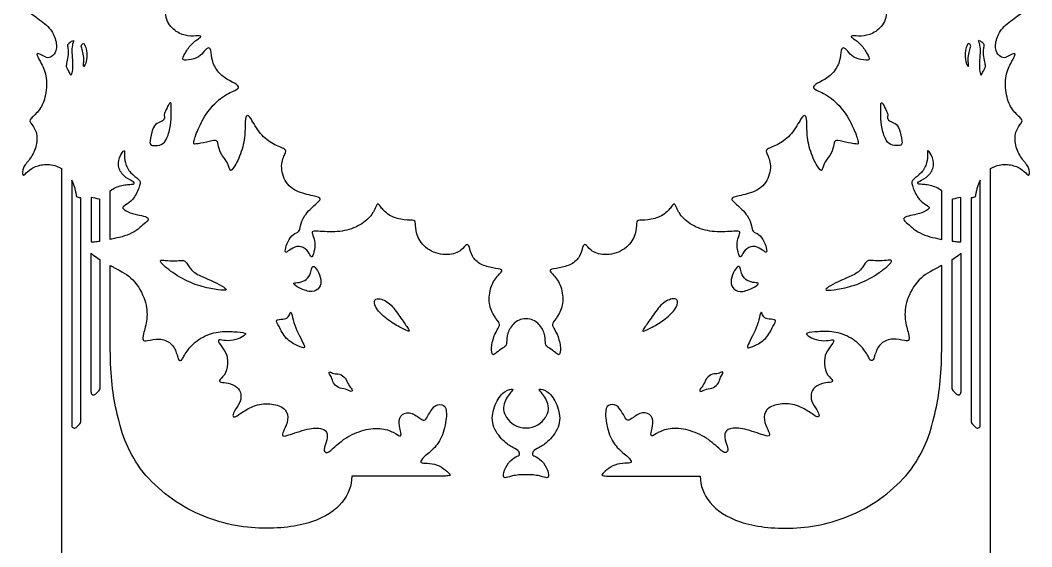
# Model space of a CAD drawing. Header units: millimetres. Extents: x -137 to 152, y -181 to 177.
# Drawn here: x 42.9 to 140.5, y 68.9 to 119.7 of the extents above; entities that cross this region are included whole.
import ezdxf

# ---------------------------------------------------------------- set-up
doc = ezdxf.new("R2010")
doc.units = ezdxf.units.MM
doc.header["$MEASUREMENT"] = 0
doc.layers.add('Layer 03', color=5, linetype='Continuous')

msp = doc.modelspace()

# ---------------------------------------------------------------- linework, layer by layer
at = {"layer": 'Layer 03'}
for p, q in [((46.891, 105.37), (46.891, 5.368)), ((136.537, 5.368), (136.537, 105.37)), ((47.891, 104.26), (47.891, 80.57)), ((135.537, 80.57), (135.537, 104.26)), ((48.744, 80.923), (48.744, 102.547)), ((49.744, 102.586), (49.744, 98.297)), ((51.597, 98.547), (51.597, 103.223)), ((131.831, 98.547), (131.831, 103.223)), ((133.684, 98.297), (133.684, 102.586)), ((134.684, 102.547), (134.684, 80.923)), ((50.597, 98.38), (50.597, 102.403)), ((132.831, 102.403), (132.831, 98.38)), ((49.744, 83.78), (49.744, 97.199)), ((133.684, 97.199), (133.684, 83.78)), ((50.597, 96.606), (50.597, 84.133)), ((51.597, 88.375), (51.597, 96.029)), ((131.831, 88.375), (131.831, 96.029)), ((132.831, 84.133), (132.831, 96.606)), ((50.524, 83.956), (50.171, 83.603)), ((133.257, 83.603), (132.904, 83.956)), ((48.318, 80.393), (48.671, 80.746)), ((134.757, 80.746), (135.11, 80.393)), ((82.557, 75.679), (74.906, 75.679)), ((100.871, 75.679), (108.522, 75.679))]:
    msp.add_line(p, q, dxfattribs=at)
for centre, start, end in [((50.347, 84.133), 315, 360), ((133.081, 84.133), 180, 225), ((49.994, 83.78), 180, 315), ((133.434, 83.78), 225, 360), ((48.141, 80.57), 180, 315), ((48.494, 80.923), 315, 0), ((134.934, 80.923), 180, 225), ((135.287, 80.57), 225, 360)]:
    msp.add_arc(centre, 0.25, start, end, dxfattribs=at)
for points in [[(91.714, 90.866), (91.183, 90.866), (90.489, 90.543), (89.874, 89.455), (89.847, 88.512), (89.782, 88.197), (89.14, 87.87), (88.602, 87.372), (88.432, 87.398), (88.34, 88.276), (88.698, 89.457), (89.17, 90.173), (89.203, 90.499), (88.454, 91.264), (88.032, 92.719), (88.412, 94.436), (89.32, 95.36), (89.535, 95.641), (88.56, 95.756), (87.289, 96.07), (86.437, 96.886), (86.268, 97.886), (85.972, 98.196), (85.592, 97.478), (84.239, 96.9), (82.239, 97.365), (81.142, 98.753), (81.028, 100.052), (81.066, 100.434), (80.034, 100.358), (78.518, 100.74), (77.691, 101.632), (77.41, 102.128), (77.232, 101.67), (76.646, 100.536), (75.131, 99.543), (73.301, 99.182), (71.183, 99.39), (70.979, 99.27), (71.315, 98.622), (71.399, 97.819), (71.123, 96.824), (70.967, 96.788), (70.631, 97.567), (69.816, 97.987), (68.989, 97.627), (68.533, 97.195), (68.425, 97.435), (68.713, 98.382), (69.262, 99.099), (69.887, 99.261), (69.925, 99.786), (70.201, 100.797), (71.538, 102.088), (71.969, 102.408), (71.686, 102.679), (69.914, 102.95), (68.413, 103.885), (67.971, 105.753), (68.517, 106.919), (68.639, 107.235), (67.315, 107.684), (66.063, 108.608), (65.066, 110.452), (64.764, 110.585), (64.571, 110.066), (64.643, 108.665), (64.257, 106.757), (63.327, 105.127), (63.134, 105.163), (62.904, 106.093), (62.192, 106.818), (61.999, 107.796), (61.902, 108.206), (60.912, 107.929), (59.704, 107.699), (59.572, 107.784), (60.006, 109.112), (60.888, 110.875), (62.445, 112.457), (63.946, 113.019), (64.088, 113.351), (63.115, 113.85), (62.094, 114.479), (61.369, 115.702), (61.346, 116.972), (61.025, 117.127), (60.55, 116.569), (60.063, 116.011), (58.722, 115.785), (58.508, 115.928), (58.852, 116.616), (59.577, 117.631), (60.34, 118.006), (60.375, 118.264), (59.378, 118.1), (58.263, 118.346), (57.078, 119.262), (56.738, 121.06), (57.364, 122.417), (58.66, 123.31), (60.133, 123.252), (60.377, 123.449), (59.762, 123.751), (58.811, 124.574), (58.763, 126.063), (59.416, 126.968), (59.851, 127.323), (59.416, 127.38), (58.476, 127.621), (57.815, 128.69), (57.826, 130.436), (58.616, 131.682), (60.078, 132.079), (60.985, 132.011), (60.996, 132.158), (60.316, 132.804), (60.159, 133.733), (60.909, 134.383), (61.974, 134.371), (62.288, 134.383), (62.041, 134.752), (61.145, 135.369), (60.64, 136.68), (60.985, 138.138), (61.451, 138.78), (61.074, 138.78), (60.189, 139.056), (59.613, 139.976), (59.757, 140.874), (59.668, 141.095), (59.036, 140.575), (58.604, 139.367), (57.507, 138.336), (56.598, 137.948), (56.377, 138.103), (56.898, 138.923), (57.097, 139.566), (56.86, 139.788), (56.142, 139.134), (55.229, 138.602), (54.188, 138.868), (54.044, 139.123), (54.564, 139.101), (55.24, 139.267), (55.917, 139.746), (56.326, 140.366), (56.257, 140.81), (55.864, 141.308), (55.473, 141.962), (55.852, 142.061), (56.871, 142.006), (57.392, 141.219), (57.802, 141.12), (57.691, 142.139), (58.101, 142.859), (58.334, 143.003), (58.4, 142.316), (58.4, 141.275), (58.644, 141.219), (59.405, 141.956), (60.483, 142.241), (61.38, 141.825), (61.818, 140.917), (62.157, 140.906), (62.321, 141.737), (62.89, 142.58), (63.821, 142.81), (64.007, 142.952), (63.668, 143.696), (63.116, 144.527), (63.279, 144.668), (63.711, 144.127), (64.62, 144.084), (65.431, 144.679), (65.788, 145.912), (65.312, 146.896), (64.36, 147.329), (63.343, 147.188), (63.127, 147.242), (64.003, 147.718), (64.945, 147.773), (66.008, 148.21), (66.456, 149.05), (66.288, 149.7), (66.22, 149.89), (66.904, 149.532), (67.397, 148.468), (67.453, 147.179), (67.677, 147.168), (67.934, 147.908), (68.304, 148.793), (69.2, 149.857), (70.108, 150.17), (70.13, 150.45), (69.278, 151.545), (68.871, 152.965), (68.937, 154.606), (69.201, 154.628), (69.818, 154.056), (70.402, 153.197), (70.688, 153.153), (70.666, 153.648), (70.688, 154.838), (71.204, 155.853), (72.123, 156.805), (72.22, 157.129), (71.583, 157.064), (70.588, 156.902), (69.788, 157.507), (69.712, 158.61), (70.123, 159.259), (70.329, 159.27), (70.447, 158.253), (71.507, 157.691), (72.501, 157.767), (73.215, 158.534), (73.474, 158.632), (73.853, 158.297), (74.903, 157.968), (75.995, 158.343), (76.584, 159.403), (76.658, 160.377), (76.701, 160.548), (77.761, 160.462), (78.296, 159.531), (78.51, 158.803), (78.767, 158.964), (78.96, 159.938), (79.452, 160.794), (80.28, 161.343), (81.115, 161.691), (81.062, 161.945), (80.122, 161.977), (79.393, 162.367), (78.812, 163.107), (78.802, 163.329), (79.594, 163.054), (80.523, 162.991), (81.358, 163.508), (81.542, 164.598), (81.269, 165.309), (81.071, 165.55), (81.751, 165.676), (83.091, 165.55), (83.834, 164.765), (83.917, 163.635), (83.802, 162.787), (84.273, 162.777), (84.629, 163.384), (85.52, 163.849), (86.794, 163.461), (87.243, 163.115), (87.457, 163.482), (88.079, 163.941), (89.139, 164.012), (89.985, 163.635), (90.179, 163.9), (89.832, 165.235), (90.639, 166.434), (91.147, 167.04), (91.714, 167.04)], [(91.714, 167.04), (92.281, 167.04), (92.789, 166.434), (93.596, 165.235), (93.25, 163.9), (93.443, 163.635), (94.289, 164.012), (95.35, 163.941), (95.971, 163.482), (96.185, 163.115), (96.634, 163.461), (97.908, 163.849), (98.799, 163.384), (99.155, 162.777), (99.626, 162.787), (99.511, 163.635), (99.594, 164.765), (100.338, 165.55), (101.677, 165.676), (102.357, 165.55), (102.159, 165.309), (101.887, 164.598), (102.07, 163.508), (102.905, 162.991), (103.834, 163.054), (104.627, 163.329), (104.616, 163.107), (104.035, 162.367), (103.306, 161.977), (102.366, 161.945), (102.313, 161.691), (103.148, 161.343), (103.976, 160.794), (104.469, 159.938), (104.661, 158.964), (104.918, 158.803), (105.132, 159.531), (105.667, 160.462), (106.727, 160.548), (106.77, 160.377), (106.845, 159.403), (107.433, 158.343), (108.525, 157.968), (109.575, 158.297), (109.954, 158.632), (110.213, 158.534), (110.927, 157.767), (111.921, 157.691), (112.981, 158.253), (113.1, 159.27), (113.305, 159.259), (113.716, 158.61), (113.64, 157.507), (112.84, 156.902), (111.846, 157.064), (111.208, 157.129), (111.305, 156.805), (112.224, 155.853), (112.74, 154.838), (112.762, 153.648), (112.74, 153.153), (113.027, 153.197), (113.61, 154.056), (114.227, 154.628), (114.491, 154.606), (114.557, 152.965), (114.15, 151.545), (113.298, 150.45), (113.321, 150.17), (114.228, 149.857), (115.124, 148.793), (115.494, 147.908), (115.751, 147.168), (115.975, 147.179), (116.031, 148.468), (116.524, 149.532), (117.208, 149.89), (117.14, 149.7), (116.972, 149.05), (117.42, 148.21), (118.484, 147.773), (119.425, 147.718), (120.301, 147.242), (120.085, 147.188), (119.068, 147.329), (118.116, 146.896), (117.64, 145.912), (117.997, 144.679), (118.808, 144.084), (119.717, 144.127), (120.15, 144.668), (120.312, 144.527), (119.761, 143.696), (119.421, 142.952), (119.607, 142.81), (120.538, 142.58), (121.107, 141.737), (121.271, 140.906), (121.61, 140.917), (122.048, 141.825), (122.945, 142.241), (124.023, 141.956), (124.784, 141.219), (125.028, 141.275), (125.028, 142.316), (125.094, 143.003), (125.327, 142.859), (125.737, 142.139), (125.626, 141.12), (126.036, 141.219), (126.557, 142.006), (127.576, 142.061), (127.955, 141.962), (127.564, 141.308), (127.171, 140.81), (127.102, 140.366), (127.511, 139.746), (128.188, 139.267), (128.864, 139.101), (129.385, 139.123), (129.24, 138.868), (128.199, 138.602), (127.286, 139.134), (126.568, 139.788), (126.331, 139.566), (126.53, 138.923), (127.051, 138.103), (126.83, 137.948), (125.921, 138.336), (124.824, 139.367), (124.392, 140.575), (123.76, 141.095), (123.671, 140.874), (123.815, 139.976), (123.239, 139.056), (122.354, 138.78), (121.977, 138.78), (122.443, 138.138), (122.788, 136.68), (122.283, 135.369), (121.387, 134.752), (121.14, 134.383), (121.454, 134.371), (122.519, 134.383), (123.27, 133.733), (123.112, 132.804), (122.432, 132.158), (122.443, 132.011), (123.35, 132.079), (124.812, 131.682), (125.602, 130.436), (125.613, 128.69), (124.952, 127.621), (124.012, 127.38), (123.577, 127.323), (124.012, 126.968), (124.665, 126.063), (124.617, 124.574), (123.666, 123.751), (123.051, 123.449), (123.295, 123.252), (124.768, 123.31), (126.064, 122.417), (126.69, 121.06), (126.35, 119.262), (125.165, 118.346), (124.05, 118.1), (123.053, 118.264), (123.088, 118.006), (123.851, 117.631), (124.576, 116.616), (124.92, 115.928), (124.706, 115.785), (123.365, 116.011), (122.878, 116.569), (122.403, 117.127), (122.082, 116.972), (122.059, 115.702), (121.334, 114.479), (120.313, 113.85), (119.34, 113.351), (119.482, 113.019), (120.983, 112.457), (122.54, 110.875), (123.422, 109.112), (123.856, 107.784), (123.724, 107.699), (122.516, 107.929), (121.526, 108.206), (121.429, 107.796), (121.236, 106.818), (120.524, 106.093), (120.294, 105.163), (120.101, 105.127), (119.171, 106.757), (118.785, 108.665), (118.857, 110.066), (118.664, 110.585), (118.362, 110.452), (117.365, 108.608), (116.113, 107.684), (114.789, 107.235), (114.911, 106.919), (115.457, 105.753), (115.016, 103.885), (113.514, 102.95), (111.742, 102.679), (111.459, 102.408), (111.89, 102.088), (113.227, 100.797), (113.503, 99.786), (113.541, 99.261), (114.166, 99.099), (114.715, 98.382), (115.003, 97.435), (114.895, 97.195), (114.439, 97.627), (113.612, 97.987), (112.797, 97.567), (112.461, 96.788), (112.305, 96.824), (112.029, 97.819), (112.113, 98.622), (112.449, 99.27), (112.245, 99.39), (110.127, 99.182), (108.297, 99.543), (106.782, 100.536), (106.196, 101.67), (106.018, 102.128), (105.737, 101.632), (104.91, 100.74), (103.394, 100.358), (102.362, 100.434), (102.401, 100.052), (102.286, 98.753), (101.189, 97.365), (99.189, 96.9), (97.836, 97.478), (97.456, 98.196), (97.16, 97.886), (96.991, 96.886), (96.139, 96.07), (94.868, 95.756), (93.894, 95.641), (94.108, 95.36), (95.016, 94.436), (95.396, 92.719), (94.974, 91.264), (94.225, 90.499), (94.258, 90.173), (94.73, 89.457), (95.088, 88.276), (94.996, 87.398), (94.826, 87.372), (94.288, 87.87), (93.646, 88.197), (93.581, 88.512), (93.555, 89.455), (92.939, 90.543), (92.245, 90.866), (91.714, 90.866)], [(47.562, 116.835), (47.576, 116.659), (47.558, 116.202), (47.405, 115.463), (47.352, 115.197), (47.491, 114.951), (47.737, 114.516), (47.764, 114.337), (47.891, 114.489), (47.993, 115.336), (47.891, 116.362), (47.891, 117.182), (48.037, 117.599), (48.085, 117.773), (47.891, 117.692), (47.535, 117.462), (47.478, 117.258), (47.549, 117.011), (47.562, 116.835)], [(48.882, 116.861), (48.934, 116.686), (49.057, 116.253), (49.053, 115.634), (48.967, 115.203), (49.103, 115.203), (49.36, 115.861), (49.344, 116.836), (49.109, 117.351), (49.027, 117.508), (48.744, 117.303), (48.83, 117.036), (48.882, 116.861)], [(134.546, 116.861), (134.494, 116.686), (134.371, 116.253), (134.375, 115.634), (134.461, 115.203), (134.325, 115.203), (134.068, 115.861), (134.084, 116.836), (134.319, 117.351), (134.401, 117.508), (134.684, 117.303), (134.598, 117.036), (134.546, 116.861)], [(135.866, 116.835), (135.852, 116.659), (135.87, 116.202), (136.023, 115.463), (136.077, 115.197), (135.937, 114.951), (135.691, 114.516), (135.664, 114.337), (135.537, 114.489), (135.435, 115.336), (135.537, 116.362), (135.537, 117.182), (135.392, 117.599), (135.343, 117.773), (135.537, 117.692), (135.893, 117.462), (135.95, 117.258), (135.879, 117.011), (135.866, 116.835)], [(57.474, 110.702), (57.467, 110.361), (57.465, 109.604), (57.103, 108.208), (56.544, 107.593), (55.764, 107.596), (55.299, 107.64), (55.614, 108.984), (55.891, 109.736), (56.583, 109.882), (56.893, 110.22), (56.743, 110.556), (56.952, 111.025), (57.375, 111.856), (57.509, 111.651), (57.481, 111.044), (57.474, 110.702)], [(125.954, 110.702), (125.962, 110.361), (125.963, 109.604), (126.325, 108.208), (126.884, 107.593), (127.664, 107.596), (128.129, 107.64), (127.814, 108.984), (127.537, 109.736), (126.845, 109.882), (126.535, 110.22), (126.685, 110.556), (126.476, 111.025), (126.053, 111.856), (125.919, 111.651), (125.947, 111.044), (125.954, 110.702)], [(60.891, 94.77), (60.519, 94.926), (59.643, 95.271), (59.027, 96.164), (58.727, 96.586), (58.066, 96.459), (57.094, 96.486), (56.383, 96.589), (56.393, 96.294), (57.986, 94.983), (60.118, 94.005), (61.724, 93.712), (62.849, 93.571), (62.807, 93.797), (61.874, 94.332), (61.263, 94.613), (60.891, 94.77)], [(70.908, 95.278), (70.832, 95.077), (70.577, 94.609), (69.805, 94.352), (69.175, 94.362), (69.444, 94.036), (70.897, 93.362), (71.69, 93.672), (72.035, 94.401), (71.717, 95.381), (71.22, 96.073), (71.033, 95.816), (70.984, 95.479), (70.908, 95.278)], [(112.52, 95.278), (112.596, 95.077), (112.851, 94.609), (113.623, 94.352), (114.253, 94.362), (113.984, 94.036), (112.532, 93.362), (111.738, 93.672), (111.393, 94.401), (111.711, 95.381), (112.208, 96.073), (112.395, 95.816), (112.444, 95.479), (112.52, 95.278)], [(122.537, 94.77), (122.909, 94.926), (123.785, 95.271), (124.401, 96.164), (124.701, 96.586), (125.362, 96.459), (126.334, 96.486), (127.045, 96.589), (127.035, 96.294), (125.443, 94.983), (123.31, 94.005), (121.704, 93.712), (120.579, 93.571), (120.621, 93.797), (121.554, 94.332), (122.165, 94.613), (122.537, 94.77)], [(79.533, 91.103), (79.236, 91.531), (78.593, 92.457), (77.411, 92.943), (76.993, 92.67), (77.211, 91.792), (78.408, 90.692), (79.764, 89.947), (80.544, 89.55), (80.38, 89.891), (79.831, 90.676), (79.533, 91.103)], [(103.895, 91.103), (104.192, 91.531), (104.835, 92.457), (106.018, 92.943), (106.435, 92.67), (106.218, 91.792), (105.02, 90.692), (103.664, 89.947), (102.884, 89.55), (103.048, 89.891), (103.597, 90.676), (103.895, 91.103)], [(69.729, 89.49), (69.57, 89.826), (69.283, 90.506), (69.089, 91.557), (68.939, 91.514), (68.858, 91.012), (68.283, 90.808), (67.453, 90.834), (67.841, 90.251), (68.497, 88.877), (69.802, 88.19), (70.466, 87.942), (70.237, 88.494), (69.888, 89.155), (69.729, 89.49)], [(113.699, 89.49), (113.858, 89.826), (114.145, 90.506), (114.34, 91.557), (114.489, 91.514), (114.57, 91.012), (115.145, 90.808), (115.975, 90.834), (115.587, 90.251), (114.931, 88.877), (113.626, 88.19), (112.962, 87.942), (113.191, 88.494), (113.54, 89.155), (113.699, 89.49)], [(74.906, 75.679), (74.906, 74.794), (74.248, 73.029), (71.447, 71.073), (66.096, 70.344), (59.779, 71.596), (53.847, 76.192), (51.967, 82.105), (51.597, 85.703), (51.597, 88.375)], [(108.522, 75.679), (108.522, 74.794), (109.18, 73.029), (111.981, 71.073), (117.332, 70.344), (123.649, 71.596), (129.581, 76.192), (131.461, 82.105), (131.831, 85.703), (131.831, 88.375)], [(74.571, 84.559), (74.457, 84.751), (74.329, 85.194), (73.709, 85.608), (73.133, 85.534), (72.745, 85.834), (72.645, 85.625), (72.968, 85.274), (73.086, 84.669), (73.584, 84.174), (74.309, 84.125), (74.924, 83.767), (75.013, 84.042), (74.685, 84.367), (74.571, 84.559)], [(108.857, 84.559), (108.971, 84.751), (109.099, 85.194), (109.719, 85.608), (110.295, 85.534), (110.683, 85.834), (110.783, 85.625), (110.461, 85.274), (110.342, 84.669), (109.844, 84.174), (109.119, 84.125), (108.504, 83.767), (108.415, 84.042), (108.743, 84.367), (108.857, 84.559)], [(91.714, 75.832), (90.987, 75.832), (90.214, 75.694), (89.644, 75.453), (89.466, 75.695), (89.801, 76.835), (90.623, 77.553), (91.134, 77.681), (91.103, 78.064), (90.499, 78.43), (89.535, 78.971), (88.307, 80.61), (88.553, 82.422), (89.459, 83.895), (90.422, 84.146), (90.519, 84.034), (89.482, 82.922), (89.505, 81.31), (90.856, 80.342), (91.714, 80.342)], [(91.714, 80.342), (92.572, 80.342), (93.923, 81.31), (93.946, 82.922), (92.909, 84.034), (93.006, 84.146), (93.97, 83.895), (94.875, 82.422), (95.122, 80.61), (93.893, 78.971), (92.929, 78.43), (92.325, 78.064), (92.294, 77.681), (92.805, 77.553), (93.627, 76.835), (93.963, 75.695), (93.784, 75.453), (93.214, 75.694), (92.441, 75.832), (91.714, 75.832)]]:
    msp.add_open_spline(points, degree=3, dxfattribs=at)
for points, knots in [([(46.891, 141.089), (46.725, 140.876), (46.245, 140.458), (46.293, 140.302), (46.685, 139.72), (46.635, 139.479), (46.141, 139.049), (45.446, 138.973), (45.638, 138.759), (46.194, 138.188), (46.891, 137.93), (46.559, 136.758), (46.574, 135.344), (46.544, 134.34), (45.463, 133.29), (45.053, 132.21), (44.368, 131.647), (43.684, 131.449), (43.79, 130.932), (44.517, 129.182), (44.101, 126.485), (43.053, 125.391), (42.837, 125.16), (43.608, 124.143), (43.923, 123.008), (43.702, 121.423), (43.424, 120.69), (43.764, 120.443), (45.431, 119.335), (46.257, 118.291), (46.52, 116.901), (46.07, 116.223), (45.57, 115.994), (45.087, 116.299), (44.502, 116.579), (44.502, 116.291), (44.901, 115.63), (45.552, 114.229), (45.383, 112.152), (44.708, 110.87), (43.773, 110.095), (43.823, 109.856), (44.58, 109.011), (44.503, 107.372), (43.826, 106.235), (43.082, 105.438), (43.126, 104.64), (43.301, 104.749), (43.946, 105.427), (45.071, 105.831), (46.113, 105.764), (46.732, 105.467), (46.891, 105.37)], [751.861411, 751.861411, 751.861411, 751.861411, 752.765831, 753.832988, 754.900145, 755.967301, 757.034458, 758.101615, 759.168772, 760.235929, 761.303086, 762.370243, 763.4374, 764.504557, 765.571714, 766.638871, 767.706028, 768.773185, 769.840342, 770.907499, 771.974656, 773.041813, 774.10897, 775.176127, 776.243284, 777.31044, 778.377597, 779.444754, 780.511911, 781.579068, 782.646225, 783.713382, 784.780539, 785.847696, 786.914853, 787.98201, 789.049167, 790.116324, 791.183481, 792.250638, 793.317795, 794.384952, 795.452109, 796.519266, 797.586423, 798.653579, 799.720736, 800.787893, 801.85505, 802.922207, 803.989364, 804.376385, 804.376385, 804.376385, 804.376385]), ([(136.537, 105.37), (136.696, 105.467), (137.315, 105.764), (138.357, 105.831), (139.482, 105.427), (140.127, 104.749), (140.302, 104.64), (140.346, 105.438), (139.603, 106.235), (138.925, 107.372), (138.849, 109.011), (139.605, 109.856), (139.655, 110.095), (138.72, 110.87), (138.045, 112.152), (137.876, 114.229), (138.527, 115.63), (138.926, 116.291), (138.926, 116.579), (138.341, 116.299), (137.858, 115.994), (137.358, 116.223), (136.908, 116.901), (137.171, 118.291), (137.997, 119.335), (139.664, 120.443), (140.004, 120.69), (139.726, 121.423), (139.505, 123.008), (139.82, 124.143), (140.591, 125.16), (140.375, 125.391), (139.327, 126.485), (138.911, 129.182), (139.638, 130.932), (139.745, 131.449), (139.06, 131.647), (138.375, 132.21), (137.965, 133.29), (136.885, 134.34), (136.854, 135.344), (136.869, 136.758), (136.537, 137.93), (137.234, 138.188), (137.79, 138.759), (137.983, 138.973), (137.287, 139.049), (136.793, 139.479), (136.743, 139.72), (137.135, 140.302), (137.183, 140.458), (136.703, 140.876), (136.537, 141.089)], [445.439288, 445.439288, 445.439288, 445.439288, 445.826308, 446.893465, 447.960622, 449.027779, 450.094936, 451.162093, 452.22925, 453.296407, 454.363564, 455.430721, 456.497878, 457.565035, 458.632192, 459.699349, 460.766506, 461.833663, 462.90082, 463.967976, 465.035133, 466.10229, 467.169447, 468.236604, 469.303761, 470.370918, 471.438075, 472.505232, 473.572389, 474.639546, 475.706703, 476.77386, 477.841017, 478.908174, 479.975331, 481.042488, 482.109645, 483.176802, 484.243959, 485.311115, 486.378272, 487.445429, 488.512586, 489.579743, 490.6469, 491.714057, 492.781214, 493.848371, 494.915528, 495.982685, 497.049842, 497.954262, 497.954262, 497.954262, 497.954262]), ([(51.597, 103.223), (51.748, 103.341), (52.259, 103.67), (53.374, 103.873), (54.011, 103.86), (53.861, 104.146), (52.81, 104.606), (52.265, 105.647), (52.544, 106.715), (53.007, 107.239), (52.97, 106.874), (52.97, 105.948), (53.482, 104.924), (54.494, 104.291), (54.53, 103.925), (53.957, 102.499), (53.226, 101.927), (52.666, 101.647), (53.019, 101.318), (54.007, 100.912), (54.866, 100.838), (55.382, 100.531), (55.185, 100.347), (53.798, 99.021), (52.332, 98.689), (51.649, 98.557), (51.597, 98.547)], [240.606034, 240.606034, 240.606034, 240.606034, 241.15909, 242.226247, 243.293404, 244.360561, 245.427718, 246.494875, 247.562032, 248.629188, 249.696345, 250.763502, 251.830659, 252.897816, 253.964973, 255.03213, 256.099287, 257.166444, 258.233601, 259.300758, 260.367915, 261.435072, 262.502229, 263.569386, 264.636543, 264.725, 264.725, 264.725, 264.725]), ([(131.831, 103.223), (131.68, 103.341), (131.169, 103.67), (130.054, 103.873), (129.417, 103.86), (129.567, 104.146), (130.618, 104.606), (131.163, 105.647), (130.884, 106.715), (130.421, 107.239), (130.458, 106.874), (130.458, 105.948), (129.946, 104.924), (128.935, 104.291), (128.898, 103.925), (129.471, 102.499), (130.202, 101.927), (130.762, 101.647), (130.409, 101.318), (129.421, 100.912), (128.562, 100.838), (128.046, 100.531), (128.243, 100.347), (129.63, 99.021), (131.096, 98.689), (131.779, 98.557), (131.831, 98.547)], [240.606034, 240.606034, 240.606034, 240.606034, 241.15909, 242.226247, 243.293404, 244.360561, 245.427718, 246.494875, 247.562032, 248.629188, 249.696345, 250.763502, 251.830659, 252.897816, 253.964973, 255.03213, 256.099287, 257.166444, 258.233601, 259.300758, 260.367915, 261.435072, 262.502229, 263.569386, 264.636543, 264.725, 264.725, 264.725, 264.725]), ([(48.744, 102.547), (48.571, 102.543), (48.304, 102.621), (48.358, 102.964), (48.074, 103.893), (47.891, 104.26)], [-157.529692, -157.529692, -157.529692, -157.529692, -156.549572, -155.482415, -154.717796, -154.717796, -154.717796, -154.717796]), ([(135.537, 104.26), (135.354, 103.893), (135.07, 102.964), (135.124, 102.621), (134.857, 102.543), (134.684, 102.547)], [152.093701, 152.093701, 152.093701, 152.093701, 152.85832, 153.925477, 154.905597, 154.905597, 154.905597, 154.905597]), ([(50.597, 102.403), (50.569, 102.411), (50.368, 102.463), (50.019, 102.55), (49.744, 102.586)], [74.99878, 74.99878, 74.99878, 74.99878, 75.159343, 76.023881, 76.023881, 76.023881, 76.023881]), ([(133.684, 102.586), (133.409, 102.55), (133.06, 102.463), (132.859, 102.411), (132.831, 102.403)], [228.278548, 228.278548, 228.278548, 228.278548, 229.143087, 229.30365, 229.30365, 229.30365, 229.30365]), ([(49.744, 98.297), (49.851, 98.303), (50.113, 98.32), (50.417, 98.356), (50.597, 98.38)], [70.3221442, 70.3221442, 70.3221442, 70.3221442, 70.6114756, 70.9758701, 70.9758701, 70.9758701, 70.9758701]), ([(132.831, 98.38), (133.011, 98.356), (133.315, 98.32), (133.577, 98.303), (133.684, 98.297)], [223.3363971, 223.3363971, 223.3363971, 223.3363971, 223.7007917, 223.9901231, 223.9901231, 223.9901231, 223.9901231]), ([(49.744, 97.199), (49.814, 97.141), (50.055, 96.953), (50.367, 96.748), (50.597, 96.606)], [267.6647856, 267.6647856, 267.6647856, 267.6647856, 267.8400279, 268.2169122, 268.2169122, 268.2169122, 268.2169122]), ([(132.831, 96.606), (133.061, 96.748), (133.373, 96.953), (133.614, 97.141), (133.684, 97.199)], [88.6084614, 88.6084614, 88.6084614, 88.6084614, 88.9853456, 89.1605879, 89.1605879, 89.1605879, 89.1605879]), ([(51.597, 96.029), (51.717, 95.964), (52.545, 95.515), (53.889, 94.836), (55.104, 92.627), (55.215, 90.801), (54.736, 89.303), (54.705, 88.783), (55.048, 88.7), (56.328, 89.064), (57.529, 88.581), (58.027, 87.569), (58.188, 86.76), (58.557, 86.855), (58.946, 87.852), (60.275, 89.117), (62.051, 89.717), (63.584, 89.633), (64.774, 89.528), (64.611, 89.283), (63.724, 88.805), (62.697, 88.712), (62.009, 88.957), (61.997, 88.607), (62.697, 87.778), (63.005, 86.915), (62.783, 85.537), (62.07, 84.952), (62.163, 84.73), (62.958, 84.719), (63.904, 84.345), (64.29, 83.585), (64.124, 82.685), (63.428, 81.831), (63.417, 81.409), (63.651, 81.35), (64.308, 81.866), (65.751, 82.699), (67.44, 82.688), (68.648, 82.183), (68.812, 81.092), (68.348, 80.131), (68.104, 79.544), (68.522, 79.521), (70.718, 80.353), (72.158, 80.365), (72.63, 79.809), (72.46, 78.962), (72.134, 78.236), (72.388, 77.922), (72.714, 77.958), (74.046, 79.289), (75.807, 80.16), (77.682, 80.41), (79.045, 79.917), (79.578, 79.462), (79.734, 79.748), (79.37, 80.839), (79.656, 81.787), (80.733, 81.89), (81.784, 80.982), (82.03, 81.111), (82.394, 81.774), (82.939, 82.643), (83.851, 82.63), (84.143, 81.916), (83.799, 79.787), (82.973, 78.359), (81.726, 77.515), (81.433, 76.944), (81.886, 76.97), (82.932, 76.898), (83.774, 76.466), (84.378, 75.873), (84.514, 75.69), (83.345, 75.679), (82.557, 75.679)], [503.638031, 503.638031, 503.638031, 503.638031, 503.816994, 504.884151, 505.951308, 507.018465, 508.085622, 509.152779, 510.219936, 511.287093, 512.35425, 513.421407, 514.488564, 515.555721, 516.622878, 517.690035, 518.757191, 519.824348, 520.891505, 521.958662, 523.025819, 524.092976, 525.160133, 526.22729, 527.294447, 528.361604, 529.428761, 530.495918, 531.563075, 532.630232, 533.697389, 534.764546, 535.831703, 536.89886, 537.966017, 539.033174, 540.10033, 541.167487, 542.234644, 543.301801, 544.368958, 545.436115, 546.503272, 547.570429, 548.637586, 549.704743, 550.7719, 551.839057, 552.906214, 553.973371, 555.040528, 556.107685, 557.174842, 558.241999, 559.309156, 560.376313, 561.443469, 562.510626, 563.577783, 564.64494, 565.712097, 566.779254, 567.846411, 568.913568, 569.980725, 571.047882, 572.115039, 573.182196, 574.249353, 575.31651, 576.383667, 577.450824, 578.517981, 579.585138, 580.652295, 581.719452, 581.719452, 581.719452, 581.719452]), ([(131.831, 96.029), (131.711, 95.964), (130.883, 95.515), (129.539, 94.836), (128.324, 92.627), (128.213, 90.801), (128.692, 89.303), (128.723, 88.783), (128.38, 88.7), (127.1, 89.064), (125.899, 88.581), (125.401, 87.569), (125.24, 86.76), (124.871, 86.855), (124.482, 87.852), (123.153, 89.117), (121.377, 89.717), (119.844, 89.633), (118.654, 89.528), (118.817, 89.283), (119.704, 88.805), (120.731, 88.712), (121.42, 88.957), (121.431, 88.607), (120.731, 87.778), (120.423, 86.915), (120.645, 85.537), (121.358, 84.952), (121.265, 84.73), (120.47, 84.719), (119.524, 84.345), (119.138, 83.585), (119.304, 82.685), (120, 81.831), (120.011, 81.409), (119.777, 81.35), (119.12, 81.866), (117.677, 82.699), (115.988, 82.688), (114.78, 82.183), (114.616, 81.092), (115.08, 80.131), (115.324, 79.544), (114.906, 79.521), (112.71, 80.353), (111.27, 80.365), (110.798, 79.809), (110.968, 78.962), (111.294, 78.236), (111.04, 77.922), (110.714, 77.958), (109.382, 79.289), (107.621, 80.16), (105.746, 80.41), (104.383, 79.917), (103.85, 79.462), (103.695, 79.748), (104.058, 80.839), (103.772, 81.787), (102.695, 81.89), (101.645, 80.982), (101.398, 81.111), (101.034, 81.774), (100.489, 82.643), (99.578, 82.63), (99.285, 81.916), (99.629, 79.787), (100.455, 78.359), (101.702, 77.515), (101.995, 76.944), (101.542, 76.97), (100.496, 76.898), (99.654, 76.466), (99.05, 75.873), (98.914, 75.69), (100.083, 75.679), (100.871, 75.679)], [372.318269, 372.318269, 372.318269, 372.318269, 372.497232, 373.564389, 374.631546, 375.698703, 376.76586, 377.833017, 378.900174, 379.967331, 381.034488, 382.101645, 383.168802, 384.235959, 385.303116, 386.370273, 387.43743, 388.504587, 389.571744, 390.638901, 391.706058, 392.773214, 393.840371, 394.907528, 395.974685, 397.041842, 398.108999, 399.176156, 400.243313, 401.31047, 402.377627, 403.444784, 404.511941, 405.579098, 406.646255, 407.713412, 408.780569, 409.847726, 410.914883, 411.98204, 413.049197, 414.116353, 415.18351, 416.250667, 417.317824, 418.384981, 419.452138, 420.519295, 421.586452, 422.653609, 423.720766, 424.787923, 425.85508, 426.922237, 427.989394, 429.056551, 430.123708, 431.190865, 432.258022, 433.325179, 434.392336, 435.459492, 436.526649, 437.593806, 438.660963, 439.72812, 440.795277, 441.862434, 442.929591, 443.996748, 445.063905, 446.131062, 447.198219, 448.265376, 449.332533, 450.39969, 450.39969, 450.39969, 450.39969])]:
    msp.add_open_spline(points, degree=3, knots=knots, dxfattribs=at)

doc.saveas('drawing.dxf')
